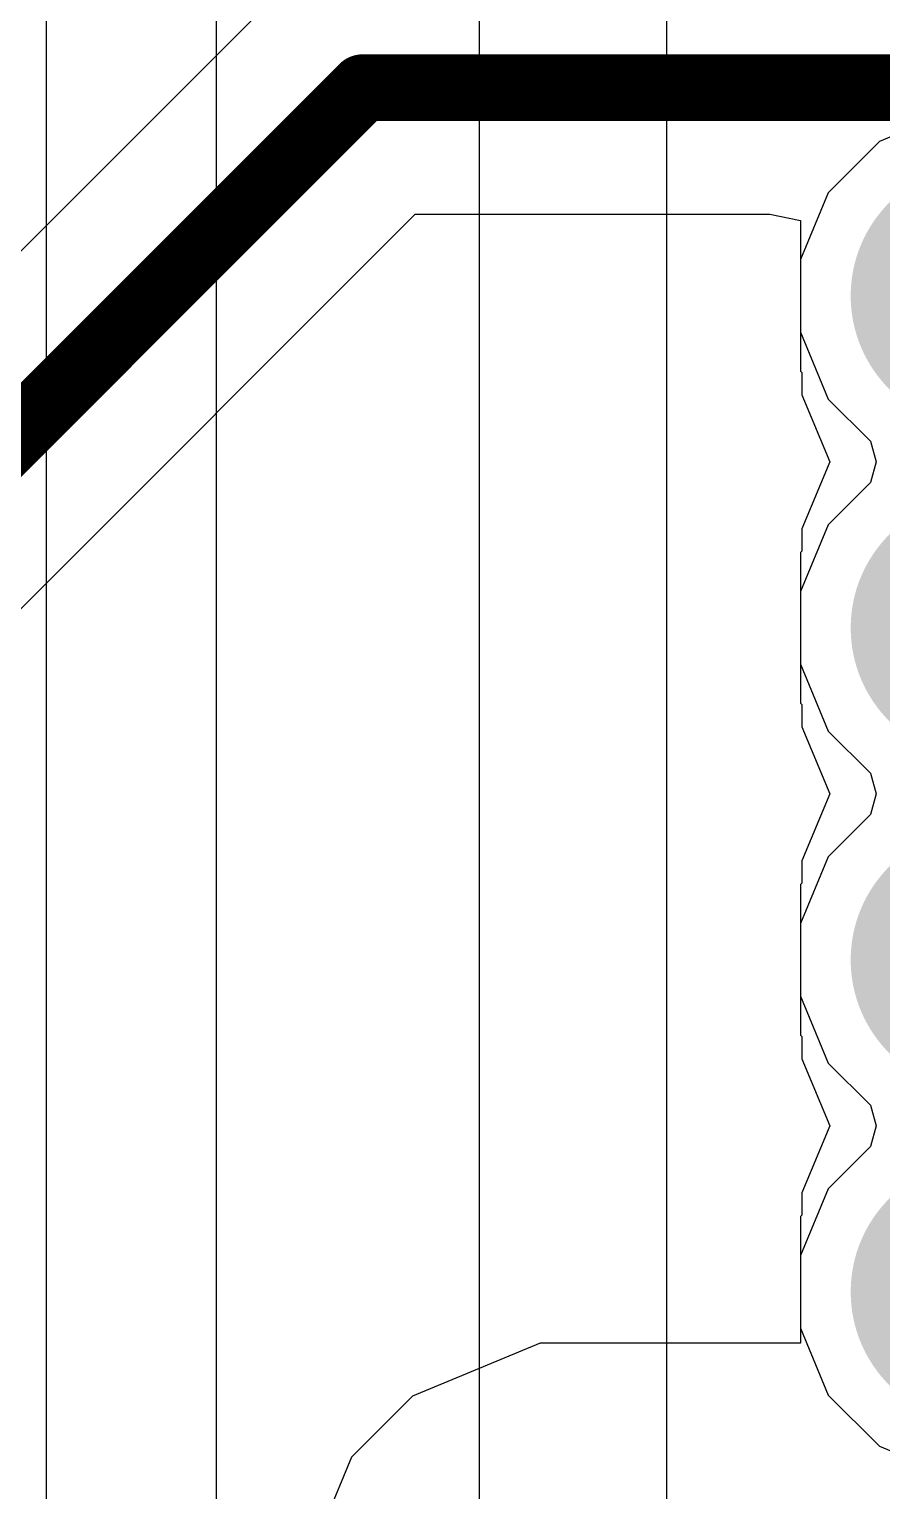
# Model space of a CAD drawing. Header units: inches. Extents: x -4 to 5258, y -4 to 5281.
# Drawn here: x 4.569 to 7.165, y 37.762 to 42.208 of the extents above; entities that cross this region are included whole.
import ezdxf

# ---------------------------------------------------------------- set-up
doc = ezdxf.new("R2010")
doc.units = ezdxf.units.IN
for name, color, linetype in [('Bottom Layer', 5, 'Continuous'), ('Bottom Solder', 6, 'Continuous'), ('Layer 1', 16, 'Continuous'), ('Layer 2', 76, 'Continuous'), ('Top Layer', 1, 'Continuous'), ('Top Solder', 216, 'Continuous')]:
    doc.layers.add(name, color=color, linetype=linetype)

msp = doc.modelspace()

# ---------------------------------------------------------------- hatches: boundary and pattern name
at = {"layer": 'Bottom Solder'}
h = msp.add_hatch(color=6, dxfattribs=at)
edge = h.paths.add_edge_path()
edge.add_arc((7.4717, 41.3973), 0.4016, 0, 360)
h = msp.add_hatch(color=6, dxfattribs=at)
edge = h.paths.add_edge_path()
edge.add_arc((7.4717, 40.3873), 0.4016, 0, 360)
h = msp.add_hatch(color=6, dxfattribs=at)
edge = h.paths.add_edge_path()
edge.add_arc((7.4717, 39.3773), 0.4016, 0, 360)
h = msp.add_hatch(color=6, dxfattribs=at)
edge = h.paths.add_edge_path()
edge.add_arc((7.4717, 38.3673), 0.4016, 0, 360)
at = {"layer": 'Top Solder'}
h = msp.add_hatch(color=216, dxfattribs=at)
edge = h.paths.add_edge_path()
edge.add_arc((7.4717, 41.3973), 0.4016, 0, 360)
h = msp.add_hatch(color=216, dxfattribs=at)
edge = h.paths.add_edge_path()
edge.add_arc((7.4717, 40.3873), 0.4016, 0, 360)
h = msp.add_hatch(color=216, dxfattribs=at)
edge = h.paths.add_edge_path()
edge.add_arc((7.4717, 39.3773), 0.4016, 0, 360)
h = msp.add_hatch(color=216, dxfattribs=at)
edge = h.paths.add_edge_path()
edge.add_arc((7.4717, 38.3673), 0.4016, 0, 360)

# ---------------------------------------------------------------- linework, layer by layer
at = {"layer": 'Bottom Layer'}
for p, q in [((7.3615, 41.9513), (7.1579, 41.867)), ((7.1579, 41.867), (7.002, 41.7111)), ((7.002, 41.7111), (6.9177, 41.5075)), ((6.9177, 41.5075), (6.9177, 41.2871)), ((6.9177, 41.2871), (7.002, 41.0835)), ((7.002, 41.0835), (7.1301, 40.9554)), ((7.1301, 40.9554), (7.1479, 40.8923)), ((7.1479, 40.8923), (7.1301, 40.8292)), ((7.1301, 40.8292), (7.002, 40.7011)), ((7.002, 40.7011), (6.9177, 40.4975)), ((6.9177, 40.4975), (6.9177, 40.2771)), ((6.9177, 40.2771), (7.002, 40.0735)), ((7.002, 40.0735), (7.1301, 39.9455)), ((7.1301, 39.9455), (7.1479, 39.8823)), ((7.1479, 39.8823), (7.1301, 39.8192)), ((7.1301, 39.8192), (7.002, 39.6912)), ((7.002, 39.6912), (6.9177, 39.4875)), ((6.9177, 39.4875), (6.9177, 39.2671)), ((6.9177, 39.2671), (7.002, 39.0635)), ((7.002, 39.0635), (7.1301, 38.9355)), ((7.1301, 38.9355), (7.1479, 38.8723)), ((7.1479, 38.8723), (7.1301, 38.8092)), ((7.1301, 38.8092), (7.002, 38.6811)), ((7.002, 38.6811), (6.9177, 38.4775)), ((6.9177, 38.4775), (6.9177, 38.2571)), ((6.9177, 38.2571), (7.002, 38.0535)), ((7.002, 38.0535), (7.1579, 37.8977)), ((7.1579, 37.8977), (7.3615, 37.8133))]:
    msp.add_line(p, q, dxfattribs=at)
at = {"layer": 'Layer 1'}
for p, q in [((4.6212, 43.9181), (4.6212, 35.704)), ((5.1392, 35.704), (5.1392, 43.9181)), ((7.3615, 41.9513), (7.1579, 41.867)), ((7.1579, 41.867), (7.002, 41.7111)), ((7.002, 41.7111), (6.9177, 41.5075)), ((6.9177, 41.5075), (6.9177, 41.2871)), ((6.9177, 41.2871), (7.002, 41.0835)), ((7.002, 41.0835), (7.1301, 40.9554)), ((7.1301, 40.9554), (7.1479, 40.8923)), ((7.1479, 40.8923), (7.1301, 40.8292)), ((7.1301, 40.8292), (7.002, 40.7011)), ((7.002, 40.7011), (6.9177, 40.4975)), ((6.9177, 40.4975), (6.9177, 40.2771)), ((6.9177, 40.2771), (7.002, 40.0735)), ((7.002, 40.0735), (7.1301, 39.9455)), ((7.1301, 39.9455), (7.1479, 39.8823)), ((7.1479, 39.8823), (7.1301, 39.8192)), ((7.1301, 39.8192), (7.002, 39.6912)), ((7.002, 39.6912), (6.9177, 39.4875)), ((6.9177, 39.4875), (6.9177, 39.2671)), ((6.9177, 39.2671), (7.002, 39.0635)), ((7.002, 39.0635), (7.1301, 38.9355)), ((7.1301, 38.9355), (7.1479, 38.8723)), ((7.1479, 38.8723), (7.1301, 38.8092)), ((7.1301, 38.8092), (7.002, 38.6811)), ((7.002, 38.6811), (6.9177, 38.4775)), ((6.9177, 38.4775), (6.9177, 38.2571)), ((6.9177, 38.2571), (7.002, 38.0535)), ((7.002, 38.0535), (7.1579, 37.8977)), ((7.1579, 37.8977), (7.2728, 37.8501))]:
    msp.add_line(p, q, dxfattribs=at)
at = {"layer": 'Layer 2'}
for p, q in [((5.9393, 44.2651), (5.9393, 19.5544)), ((6.5108, 38.0393), (6.5108, 42.314)), ((7.3615, 41.9513), (7.1579, 41.867)), ((7.1579, 41.867), (7.002, 41.7111)), ((7.002, 41.7111), (6.9177, 41.5075)), ((6.9177, 41.5075), (6.9177, 41.2871)), ((6.9177, 41.2871), (7.002, 41.0835)), ((7.002, 41.0835), (7.1301, 40.9554)), ((7.1301, 40.9554), (7.1479, 40.8923)), ((7.1479, 40.8923), (7.1301, 40.8292)), ((7.1301, 40.8292), (7.002, 40.7011)), ((7.002, 40.7011), (6.9177, 40.4975)), ((6.9177, 40.4975), (6.9177, 40.2771)), ((6.9177, 40.2771), (7.002, 40.0735)), ((7.002, 40.0735), (7.1301, 39.9455)), ((7.1301, 39.9455), (7.1479, 39.8823)), ((7.1479, 39.8823), (7.1301, 39.8192)), ((7.1301, 39.8192), (7.002, 39.6912)), ((7.002, 39.6912), (6.9177, 39.4875)), ((6.9177, 39.4875), (6.9177, 39.2671)), ((6.9177, 39.2671), (7.002, 39.0635)), ((7.002, 39.0635), (7.1301, 38.9355)), ((7.1301, 38.9355), (7.1479, 38.8723)), ((7.1479, 38.8723), (7.1301, 38.8092)), ((7.1301, 38.8092), (7.002, 38.6811)), ((7.002, 38.6811), (6.9177, 38.4775)), ((6.9177, 38.4775), (6.9177, 38.2571)), ((6.9177, 38.2571), (7.002, 38.0535)), ((6.5108, 37.7008), (6.5108, 38.0393)), ((7.002, 38.0535), (7.1579, 37.8977)), ((7.1579, 37.8977), (7.3615, 37.8133))]:
    msp.add_line(p, q, dxfattribs=at)
at = {"layer": 'Top Layer'}
for p, q in [((5.313, 42.3027), (4.0955, 41.0851)), ((4.527, 40.4281), (5.7446, 41.6457)), ((5.7446, 41.6457), (6.8239, 41.6457)), ((6.8239, 41.6457), (6.9177, 41.6268)), ((6.9177, 41.6268), (6.9177, 41.1679)), ((6.9177, 41.1679), (6.9218, 41.1637)), ((6.9218, 41.1637), (6.9218, 41.0966)), ((6.9218, 41.0966), (7.0063, 40.8927)), ((7.0063, 40.8927), (6.9218, 40.6887)), ((6.9218, 40.6887), (6.9218, 40.6209)), ((6.9218, 40.6209), (6.9177, 40.6168)), ((6.9177, 40.6168), (6.9177, 40.1578)), ((6.9177, 40.1578), (6.9218, 40.1537)), ((6.9218, 40.1537), (6.9218, 40.0866)), ((6.9218, 40.0866), (7.0063, 39.8827)), ((7.0063, 39.8827), (6.9218, 39.6788)), ((6.9218, 39.6788), (6.9218, 39.611)), ((6.9218, 39.611), (6.9177, 39.6068)), ((6.9177, 39.6068), (6.9177, 39.1479)), ((6.9177, 39.1479), (6.9218, 39.1437)), ((6.9218, 39.1437), (6.9218, 39.0766)), ((6.9218, 39.0766), (7.0063, 38.8727)), ((7.0063, 38.8727), (6.9218, 38.6687)), ((6.9218, 38.6687), (6.9218, 38.601)), ((6.9218, 38.601), (6.9177, 38.5968)), ((6.9177, 38.5968), (6.9177, 38.2109)), ((6.1247, 38.2109), (5.7359, 38.0498)), ((6.9177, 38.2109), (6.1247, 38.2109)), ((6.1247, 38.2109), (6.1247, 38.2108)), ((6.1247, 38.2108), (6.1247, 38.2109)), ((5.7359, 38.0498), (5.5505, 37.8644)), ((5.7359, 38.0498), (5.7359, 38.0498)), ((5.7359, 38.0498), (5.7359, 38.0498)), ((5.5505, 37.8644), (5.4723, 37.6757))]:
    msp.add_line(p, q, dxfattribs=at)
for points in [[(4.2549, 40.7002, 0.2032, 0.2032, 0), (5.5852, 42.0306, 0.2032, 0.2032, 0)], [(5.5852, 42.0306, 0.2032, 0.2032, 0), (10.9169, 42.0306, 0.2032, 0.2032, 0)]]:
    msp.add_lwpolyline(points, format="xyseb", dxfattribs=at)
msp.add_lwpolyline([(5.5344, 42.0306, 0.1016, 0.1016, 1), (5.636, 42.0306, 0.1016, 0.1016, 1)], format="xyseb", close=True, dxfattribs=at)
msp.add_lwpolyline([(5.5344, 42.0306, 0.1016, 0.1016, 1), (5.636, 42.0306, 0.1016, 0.1016, 1)], format="xyseb", close=True, dxfattribs=at)

doc.saveas('drawing.dxf')
